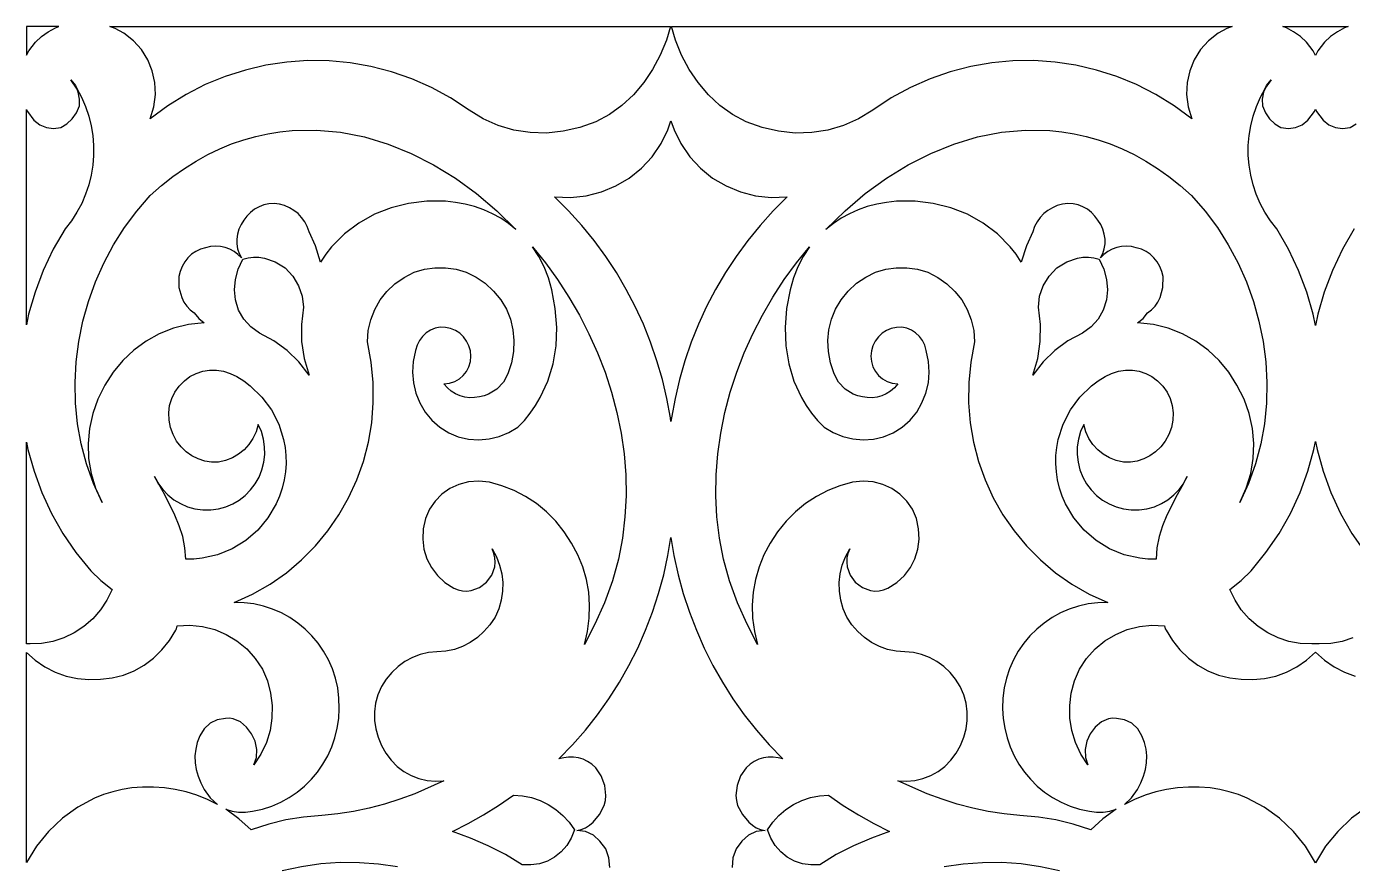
# Model space of a CAD drawing. Extents: x -1830 to 1830, y -1025 to 1025.
# Drawn here: x -1130 to -549, y -44 to 325 of the extents above; entities that cross this region are included whole.
import ezdxf

# ---------------------------------------------------------------- set-up
doc = ezdxf.new("R2010")
doc.units = 0
doc.layers.add('LAYER_1', color=18, linetype='CONTINUOUS')

msp = doc.modelspace()

# ---------------------------------------------------------------- linework, layer by layer
at = {"layer": 'LAYER_1'}
for points in [[(-1115.86, 324.67), (-1130, 324.67), (-1130, 312.05), (-1128.99, 314.06), (-1126.11, 317.88), (-1123.42, 320.31), (-1120.49, 322.37), (-1117.36, 324.04)], [(-849.56, 318.62), (-852.23, 312.1), (-855.56, 305.88), (-859.5, 300.06), (-864, 294.75), (-869.03, 290.06), (-874.54, 286.09), (-880.48, 282.96), (-887.55, 280.38), (-894.76, 278.73), (-902.02, 277.99), (-909.24, 278.17), (-916.34, 279.27), (-923.23, 281.28), (-929.82, 284.21), (-936.03, 288.04), (-944.1, 293.37), (-952.49, 297.95), (-961.14, 301.78), (-970, 304.85), (-979.03, 307.18), (-988.19, 308.76), (-997.41, 309.6), (-1006.66, 309.7), (-1015.89, 309.07), (-1025.05, 307.7), (-1034.09, 305.6), (-1042.97, 302.77), (-1051.63, 299.21), (-1060.03, 294.94), (-1068.12, 289.94), (-1075.86, 284.23), (-1074.21, 289.53), (-1073.53, 294.89), (-1073.79, 300.19), (-1074.92, 305.31), (-1076.89, 310.13), (-1079.65, 314.55), (-1083.16, 318.44), (-1087.35, 321.69), (-1091.19, 323.79), (-1093.46, 324.67), (-847.75, 324.67)], [(-603.91, 323.79), (-607.74, 321.69), (-611.94, 318.44), (-615.44, 314.55), (-618.2, 310.13), (-620.17, 305.31), (-621.31, 300.19), (-621.56, 294.89), (-620.89, 289.53), (-619.23, 284.23), (-626.97, 289.94), (-635.06, 294.94), (-643.47, 299.21), (-652.13, 302.77), (-661, 305.6), (-670.04, 307.7), (-679.2, 309.07), (-688.43, 309.7), (-697.68, 309.6), (-706.91, 308.76), (-716.06, 307.18), (-725.09, 304.85), (-733.96, 301.78), (-742.61, 297.95), (-750.99, 293.37), (-759.06, 288.04), (-765.27, 284.21), (-771.86, 281.28), (-778.75, 279.27), (-785.86, 278.17), (-793.08, 277.99), (-800.34, 278.73), (-807.55, 280.38), (-814.61, 282.96), (-820.56, 286.09), (-826.07, 290.06), (-831.1, 294.75), (-835.6, 300.06), (-839.54, 305.88), (-842.86, 312.1), (-845.54, 318.62), (-847.35, 324.67), (-601.63, 324.67)], [(-552.33, 324.04), (-555.46, 322.37), (-558.39, 320.31), (-561.08, 317.88), (-563.96, 314.06), (-565.03, 311.93), (-566.1, 314.06), (-568.98, 317.88), (-571.68, 320.31), (-574.61, 322.37), (-577.74, 324.04), (-579.34, 324.67), (-550.73, 324.67)], [(-1105.93, 293.66), (-1104.15, 289.6), (-1102.73, 285.44), (-1101.67, 281.19), (-1100.97, 276.88), (-1100.62, 272.55), (-1100.62, 268.2), (-1100.97, 263.86), (-1101.66, 259.57), (-1102.71, 255.34), (-1104.09, 251.19), (-1105.82, 247.16), (-1107.9, 243.26), (-1110.31, 239.53), (-1113.05, 235.97), (-1118.25, 227), (-1122.65, 217.74), (-1126.25, 208.24), (-1129.06, 198.55), (-1130, 193.94), (-1130, 288.35), (-1129.56, 287.41), (-1126.73, 283.59), (-1124.19, 281.58), (-1121.29, 280.34), (-1118.16, 279.93), (-1114.92, 280.42), (-1112.26, 282.08), (-1109.94, 284.23), (-1108.1, 286.85), (-1106.83, 289.94), (-1106.72, 292.89), (-1107.3, 295.89), (-1108.02, 297.5)], [(-1108.58, 298.78), (-1108.02, 297.5), (-1108.07, 297.59), (-1110.57, 301.37)], [(-587.03, 297.59), (-587.08, 297.5), (-586.51, 298.78), (-584.53, 301.37)], [(-992.38, 278.32), (-981.89, 276.26), (-971.56, 273.16), (-961.43, 269.07), (-951.55, 264.04), (-941.96, 258.15), (-932.73, 251.43), (-923.89, 243.94), (-915.49, 235.75), (-918.72, 238.32), (-922.17, 240.62), (-925.81, 242.63), (-929.63, 244.34), (-933.61, 245.74), (-937.75, 246.83), (-942.02, 247.6), (-946.4, 248.04), (-954.54, 248.05), (-962.51, 247.11), (-970.21, 245.21), (-977.53, 242.35), (-984.38, 238.53), (-990.66, 233.76), (-996.28, 228.04), (-998.8, 224.82), (-1001.12, 221.37), (-1003.38, 228.51), (-1006.1, 234.71), (-1006.94, 236.99), (-1008.05, 239.09), (-1009.41, 240.98), (-1010.99, 242.64), (-1012.78, 244.07), (-1014.75, 245.24), (-1016.89, 246.15), (-1019.16, 246.77), (-1021.48, 247.04), (-1023.77, 246.93), (-1025.99, 246.46), (-1028.09, 245.66), (-1030.06, 244.56), (-1031.84, 243.2), (-1033.4, 241.6), (-1034.7, 239.78), (-1035.95, 237.82), (-1036.88, 235.77), (-1037.51, 233.66), (-1037.82, 231.51), (-1037.8, 229.37), (-1037.46, 227.25), (-1036.8, 225.2), (-1035.8, 223.24), (-1037.31, 224.78), (-1039.04, 226.08), (-1040.93, 227.11), (-1042.95, 227.86), (-1045.05, 228.31), (-1047.2, 228.45), (-1049.36, 228.26), (-1051.49, 227.72), (-1053.73, 227.07), (-1055.79, 226.09), (-1057.63, 224.82), (-1059.26, 223.28), (-1060.66, 221.5), (-1061.81, 219.51), (-1062.7, 217.34), (-1063.31, 215.02), (-1063.2, 210.31), (-1061.99, 205.9), (-1060.98, 203.89), (-1059.72, 202.08), (-1058.21, 200.48), (-1056.47, 199.15), (-1054.52, 196.69), (-1052.11, 194.71), (-1058.98, 194), (-1065.56, 192.41), (-1071.79, 189.97), (-1077.61, 186.77), (-1082.96, 182.85), (-1087.79, 178.28), (-1092.04, 173.11), (-1095.64, 167.41), (-1098.73, 161.32), (-1100.99, 155), (-1102.43, 148.51), (-1103.03, 141.93), (-1102.78, 135.32), (-1101.67, 128.75), (-1099.71, 122.28), (-1096.88, 115.98), (-1100.7, 124.33), (-1103.76, 132.91), (-1106.07, 141.68), (-1107.66, 150.58), (-1108.54, 159.58), (-1108.72, 168.61), (-1108.23, 177.64), (-1107.07, 186.61), (-1105.26, 195.48), (-1102.82, 204.2), (-1099.76, 212.71), (-1096.1, 220.98), (-1091.85, 228.94), (-1087.03, 236.57), (-1081.66, 243.79), (-1075.74, 250.58), (-1070.82, 254.91), (-1065.83, 258.86), (-1060.78, 262.44), (-1055.67, 265.66), (-1050.52, 268.52), (-1045.32, 271.02), (-1040.09, 273.19), (-1034.82, 275.01), (-1029.54, 276.51), (-1024.23, 277.68), (-1018.92, 278.54), (-1013.59, 279.08), (-1002.96, 279.28)], [(-846.19, 279.32), (-843.21, 273.43), (-839.29, 267.61), (-834.61, 262.53), (-829.27, 258.25), (-823.39, 254.78), (-817.07, 252.19), (-810.42, 250.49), (-803.55, 249.73), (-796.57, 249.94), (-802.7, 243.84), (-808.47, 237.46), (-813.9, 230.82), (-818.96, 223.92), (-823.65, 216.79), (-827.97, 209.44), (-831.92, 201.89), (-835.48, 194.15), (-838.65, 186.24), (-841.42, 178.17), (-843.8, 169.97), (-845.76, 161.64), (-847.31, 153.2), (-847.55, 151.46), (-847.78, 153.2), (-849.33, 161.64), (-851.3, 169.97), (-853.67, 178.17), (-856.45, 186.24), (-859.62, 194.15), (-863.18, 201.89), (-867.12, 209.44), (-871.45, 216.79), (-876.14, 223.92), (-881.2, 230.82), (-886.62, 237.46), (-892.4, 243.84), (-898.52, 249.94), (-891.54, 249.73), (-884.68, 250.49), (-878.03, 252.19), (-871.71, 254.78), (-865.82, 258.25), (-860.48, 262.53), (-855.8, 267.61), (-851.88, 273.43), (-848.91, 279.32), (-847.55, 283.29)], [(-681.5, 279.08), (-676.18, 278.54), (-670.86, 277.68), (-665.56, 276.51), (-660.27, 275.01), (-655.01, 273.19), (-649.77, 271.02), (-644.58, 268.52), (-639.42, 265.66), (-634.32, 262.44), (-629.27, 258.86), (-624.28, 254.91), (-619.35, 250.58), (-613.44, 243.79), (-608.06, 236.57), (-603.24, 228.94), (-599, 220.98), (-595.34, 212.71), (-592.28, 204.2), (-589.84, 195.48), (-588.03, 186.61), (-586.87, 177.64), (-586.37, 168.61), (-586.56, 159.58), (-587.44, 150.58), (-589.03, 141.68), (-591.34, 132.91), (-594.4, 124.33), (-598.21, 115.98), (-595.38, 122.28), (-593.42, 128.75), (-592.32, 135.32), (-592.07, 141.93), (-592.67, 148.51), (-594.1, 155), (-596.37, 161.32), (-599.45, 167.41), (-603.06, 173.11), (-607.3, 178.28), (-612.13, 182.85), (-617.49, 186.77), (-623.31, 189.97), (-629.54, 192.41), (-636.11, 194), (-642.98, 194.71), (-640.57, 196.69), (-638.63, 199.15), (-636.88, 200.48), (-635.37, 202.08), (-634.11, 203.89), (-633.11, 205.9), (-631.9, 210.31), (-631.79, 215.02), (-632.4, 217.34), (-633.29, 219.51), (-634.43, 221.5), (-635.83, 223.28), (-637.46, 224.82), (-639.31, 226.09), (-641.36, 227.07), (-643.6, 227.72), (-645.73, 228.26), (-647.89, 228.45), (-650.04, 228.31), (-652.15, 227.86), (-654.17, 227.11), (-656.06, 226.08), (-657.78, 224.78), (-659.3, 223.24), (-658.3, 225.2), (-657.63, 227.25), (-657.29, 229.37), (-657.28, 231.51), (-657.59, 233.66), (-658.21, 235.77), (-659.15, 237.82), (-660.39, 239.78), (-661.7, 241.6), (-663.26, 243.2), (-665.04, 244.56), (-667, 245.66), (-669.11, 246.46), (-671.32, 246.93), (-673.61, 247.04), (-675.94, 246.77), (-678.21, 246.15), (-680.34, 245.24), (-682.31, 244.07), (-684.1, 242.64), (-685.69, 240.98), (-687.04, 239.09), (-688.16, 236.99), (-689, 234.71), (-691.72, 228.51), (-693.97, 221.37), (-696.29, 224.82), (-698.82, 228.04), (-704.43, 233.76), (-710.72, 238.53), (-717.57, 242.35), (-724.89, 245.21), (-732.58, 247.11), (-740.55, 248.05), (-748.69, 248.04), (-753.08, 247.6), (-757.35, 246.83), (-761.48, 245.74), (-765.47, 244.34), (-769.29, 242.63), (-772.93, 240.62), (-776.37, 238.32), (-779.6, 235.75), (-771.21, 243.94), (-762.37, 251.43), (-753.13, 258.15), (-743.55, 264.04), (-733.66, 269.07), (-723.53, 273.16), (-713.2, 276.26), (-702.72, 278.32), (-692.14, 279.28)], [(-902.6, 221.07), (-897.25, 213.73), (-892.27, 206.09), (-887.67, 198.18), (-883.47, 190.03), (-879.71, 181.66), (-876.4, 173.09), (-873.56, 164.35), (-871.21, 155.46), (-869.38, 146.45), (-868.1, 137.35), (-867.37, 128.17), (-867.23, 118.94), (-867.7, 109.69), (-868.79, 100.44), (-870.54, 91.22), (-873.2, 81.65), (-876.74, 72.04), (-880.91, 62.66), (-885.46, 53.76), (-884.12, 59.5), (-883.36, 65.26), (-883.19, 71), (-883.6, 76.69), (-884.59, 82.3), (-886.16, 87.77), (-888.32, 93.09), (-891.06, 98.2), (-894.32, 103.23), (-898.01, 107.81), (-902.09, 111.94), (-906.53, 115.58), (-911.29, 118.72), (-916.33, 121.33), (-921.62, 123.38), (-927.13, 124.87), (-931.75, 125.38), (-936.23, 125.07), (-940.48, 123.98), (-944.42, 122.18), (-947.93, 119.72), (-950.95, 116.67), (-953.37, 113.07), (-955.11, 108.99), (-956.13, 104.46), (-956.35, 99.96), (-955.8, 95.57), (-954.52, 91.39), (-952.53, 87.5), (-949.87, 84), (-946.58, 80.98), (-942.67, 78.52), (-940.78, 77.74), (-938.86, 77.31), (-936.94, 77.2), (-935.05, 77.41), (-931.48, 78.7), (-928.37, 81.06), (-926.06, 84.23), (-924.79, 87.88), (-924.59, 89.81), (-924.7, 91.77), (-925.12, 93.73), (-925.88, 95.66), (-924.02, 92.22), (-922.63, 88.59), (-921.72, 84.82), (-921.3, 80.98), (-921.37, 77.1), (-921.95, 73.25), (-923.03, 69.47), (-924.64, 65.82), (-926.91, 62.43), (-929.5, 59.42), (-932.38, 56.81), (-935.52, 54.63), (-938.9, 52.89), (-942.48, 51.63), (-946.23, 50.85), (-950.13, 50.58), (-953.83, 50.29), (-957.42, 49.45), (-960.87, 48.11), (-964.12, 46.3), (-967.15, 44.07), (-969.9, 41.48), (-972.32, 38.55), (-974.38, 35.35), (-975.96, 31.72), (-976.98, 28.01), (-977.46, 24.26), (-977.42, 20.51), (-976.88, 16.78), (-975.87, 13.11), (-974.41, 9.56), (-972.52, 6.14), (-970.22, 3.02), (-967.57, 0.33), (-964.62, -1.92), (-961.4, -3.7), (-957.99, -5.01), (-954.42, -5.82), (-950.75, -6.13), (-947.02, -5.92), (-959.84, -11.61), (-966.4, -14.04), (-973.06, -16.16), (-979.81, -17.96), (-986.64, -19.4), (-993.54, -20.48), (-1000.5, -21.16), (-1008.59, -21.88), (-1016.28, -23.14), (-1023.85, -25), (-1031.59, -27.51), (-1036.87, -22.59), (-1042.7, -18.37), (-1039.92, -19.29), (-1037.02, -19.76), (-1034.02, -19.75), (-1030.97, -19.26), (-1026.63, -18.34), (-1022.48, -17.02), (-1018.54, -15.34), (-1014.81, -13.3), (-1011.33, -10.94), (-1008.09, -8.27), (-1005.13, -5.32), (-1002.44, -2.11), (-1000.06, 1.34), (-997.99, 5), (-996.25, 8.86), (-994.86, 12.89), (-993.82, 17.06), (-993.17, 21.37), (-992.9, 25.78), (-993.04, 30.27), (-993.6, 34.72), (-994.58, 39.02), (-995.95, 43.15), (-997.69, 47.08), (-999.78, 50.8), (-1002.19, 54.3), (-1004.9, 57.54), (-1007.89, 60.5), (-1011.13, 63.18), (-1014.6, 65.55), (-1018.29, 67.59), (-1022.16, 69.28), (-1026.19, 70.61), (-1030.37, 71.54), (-1034.66, 72.07), (-1039.06, 72.17), (-1030.9, 75.86), (-1023.23, 80.23), (-1016.08, 85.24), (-1009.46, 90.83), (-1003.4, 96.96), (-997.93, 103.59), (-993.07, 110.66), (-988.84, 118.12), (-985.27, 125.94), (-982.37, 134.05), (-980.18, 142.43), (-978.72, 151.01), (-978, 159.75), (-978.06, 168.6), (-978.92, 177.52), (-980.6, 186.45), (-980.23, 191.38), (-979.15, 196.13), (-977.39, 200.62), (-975.01, 204.79), (-972.04, 208.57), (-968.54, 211.9), (-964.53, 214.71), (-960.08, 216.93), (-955.58, 218.27), (-950.97, 218.94), (-946.33, 218.95), (-941.74, 218.28), (-937.26, 216.92), (-932.97, 214.87), (-928.95, 212.13), (-925.26, 208.67), (-922.11, 204.91), (-919.65, 200.79), (-917.88, 196.39), (-916.79, 191.77), (-916.36, 187), (-916.6, 182.16), (-917.5, 177.29), (-919.04, 172.48), (-920.99, 168.84), (-923.86, 165.74), (-927.44, 163.47), (-929.41, 162.74), (-931.48, 162.33), (-933.6, 162), (-935.74, 161.97), (-937.87, 162.24), (-939.95, 162.8), (-941.94, 163.67), (-943.81, 164.83), (-945.51, 166.28), (-947.02, 168.04), (-944.55, 168.3), (-942.29, 169.03), (-940.28, 170.18), (-938.55, 171.69), (-937.14, 173.5), (-936.09, 175.54), (-935.44, 177.76), (-935.21, 180.1), (-935.43, 182.45), (-936.08, 184.68), (-937.11, 186.74), (-938.47, 188.6), (-940.13, 190.18), (-942.03, 191.44), (-944.14, 192.33), (-946.4, 192.8), (-948.7, 192.81), (-950.89, 192.38), (-952.94, 191.54), (-954.8, 190.34), (-956.42, 188.82), (-957.77, 187), (-958.8, 184.93), (-959.46, 182.64), (-960.49, 177.86), (-960.78, 173.1), (-960.38, 168.43), (-959.31, 163.91), (-957.59, 159.64), (-955.26, 155.68), (-952.35, 152.11), (-948.89, 148.99), (-944.97, 146.52), (-940.75, 144.8), (-936.32, 143.8), (-931.79, 143.52), (-927.26, 143.92), (-922.83, 144.98), (-918.61, 146.68), (-914.69, 148.99), (-911.8, 152.04), (-909.19, 155.24), (-906.86, 158.56), (-904.8, 162.01), (-901.48, 169.22), (-899.19, 176.81), (-897.92, 184.7), (-897.61, 192.79), (-898.23, 201.02), (-899.76, 209.31), (-901.25, 214.53), (-903.14, 219.38), (-905.47, 223.89), (-908.28, 228.09)], [(-789.63, 223.89), (-791.96, 219.38), (-793.85, 214.53), (-795.33, 209.31), (-796.86, 201.02), (-797.49, 192.79), (-797.18, 184.7), (-795.9, 176.81), (-793.62, 169.22), (-790.3, 162.01), (-788.24, 158.56), (-785.91, 155.24), (-783.3, 152.04), (-780.41, 148.99), (-776.49, 146.68), (-772.26, 144.98), (-767.84, 143.92), (-763.31, 143.52), (-758.78, 143.8), (-754.35, 144.8), (-750.12, 146.52), (-746.21, 148.99), (-742.74, 152.11), (-739.83, 155.68), (-737.51, 159.64), (-735.79, 163.91), (-734.72, 168.43), (-734.31, 173.1), (-734.61, 177.86), (-735.63, 182.64), (-736.3, 184.93), (-737.33, 187), (-738.67, 188.82), (-740.3, 190.34), (-742.16, 191.54), (-744.21, 192.38), (-746.4, 192.81), (-748.69, 192.8), (-750.96, 192.33), (-753.07, 191.44), (-754.97, 190.18), (-756.62, 188.6), (-757.99, 186.74), (-759.01, 184.68), (-759.66, 182.45), (-759.89, 180.1), (-759.66, 177.76), (-759, 175.54), (-757.95, 173.5), (-756.54, 171.69), (-754.82, 170.18), (-752.8, 169.03), (-750.54, 168.3), (-748.07, 168.04), (-749.58, 166.28), (-751.29, 164.83), (-753.15, 163.67), (-755.14, 162.8), (-757.22, 162.24), (-759.35, 161.97), (-761.5, 162), (-763.62, 162.33), (-765.68, 162.74), (-767.66, 163.47), (-771.23, 165.74), (-774.11, 168.84), (-776.05, 172.48), (-777.6, 177.29), (-778.49, 182.16), (-778.73, 187), (-778.31, 191.77), (-777.21, 196.39), (-775.44, 200.79), (-772.98, 204.91), (-769.84, 208.67), (-766.15, 212.13), (-762.12, 214.87), (-757.83, 216.92), (-753.36, 218.28), (-748.76, 218.95), (-744.13, 218.94), (-739.52, 218.27), (-735.01, 216.93), (-730.56, 214.71), (-726.56, 211.9), (-723.06, 208.57), (-720.09, 204.79), (-717.71, 200.62), (-715.95, 196.13), (-714.86, 191.38), (-714.49, 186.45), (-716.17, 177.52), (-717.03, 168.6), (-717.09, 159.75), (-716.38, 151.01), (-714.91, 142.43), (-712.72, 134.05), (-709.83, 125.94), (-706.25, 118.12), (-702.02, 110.66), (-697.16, 103.59), (-691.69, 96.96), (-685.64, 90.83), (-679.02, 85.24), (-671.87, 80.23), (-664.2, 75.86), (-656.04, 72.17), (-660.43, 72.07), (-664.73, 71.54), (-668.9, 70.61), (-672.94, 69.28), (-676.81, 67.59), (-680.49, 65.55), (-683.97, 63.18), (-687.21, 60.5), (-690.2, 57.54), (-692.91, 54.3), (-695.32, 50.8), (-697.4, 47.08), (-699.14, 43.15), (-700.51, 39.02), (-701.49, 34.72), (-702.06, 30.27), (-702.2, 25.78), (-701.93, 21.37), (-701.27, 17.06), (-700.24, 12.89), (-698.84, 8.86), (-697.1, 5), (-695.03, 1.34), (-692.65, -2.11), (-689.97, -5.32), (-687, -8.27), (-683.77, -10.94), (-680.28, -13.3), (-676.56, -15.34), (-672.62, -17.02), (-668.47, -18.34), (-664.13, -19.26), (-661.08, -19.75), (-658.08, -19.76), (-655.17, -19.29), (-652.4, -18.37), (-658.22, -22.59), (-663.5, -27.51), (-671.25, -25), (-678.82, -23.14), (-686.5, -21.88), (-694.59, -21.16), (-701.56, -20.48), (-708.46, -19.4), (-715.29, -17.96), (-722.03, -16.16), (-728.69, -14.04), (-735.26, -11.61), (-748.07, -5.92), (-744.35, -6.13), (-740.68, -5.82), (-737.11, -5.01), (-733.69, -3.7), (-730.48, -1.92), (-727.52, 0.33), (-724.87, 3.02), (-722.58, 6.14), (-720.69, 9.56), (-719.22, 13.11), (-718.22, 16.78), (-717.68, 20.51), (-717.64, 24.26), (-718.12, 28.01), (-719.13, 31.72), (-720.71, 35.35), (-722.77, 38.55), (-725.2, 41.48), (-727.95, 44.07), (-730.97, 46.3), (-734.23, 48.11), (-737.68, 49.45), (-741.27, 50.29), (-744.96, 50.58), (-748.86, 50.85), (-752.62, 51.63), (-756.2, 52.89), (-759.58, 54.63), (-762.72, 56.81), (-765.6, 59.42), (-768.19, 62.43), (-770.46, 65.82), (-772.06, 69.47), (-773.15, 73.25), (-773.73, 77.1), (-773.8, 80.98), (-773.38, 84.82), (-772.47, 88.59), (-771.08, 92.22), (-769.21, 95.66), (-769.97, 93.73), (-770.4, 91.77), (-770.5, 89.81), (-770.3, 87.88), (-769.04, 84.23), (-766.73, 81.06), (-763.62, 78.7), (-760.04, 77.41), (-758.15, 77.2), (-756.23, 77.31), (-754.31, 77.74), (-752.42, 78.52), (-748.52, 80.98), (-745.22, 84), (-742.56, 87.5), (-740.58, 91.39), (-739.29, 95.57), (-738.74, 99.96), (-738.97, 104.46), (-739.99, 108.99), (-741.73, 113.07), (-744.15, 116.67), (-747.16, 119.72), (-750.68, 122.18), (-754.61, 123.98), (-758.86, 125.07), (-763.35, 125.38), (-767.97, 124.87), (-773.47, 123.38), (-778.76, 121.33), (-783.81, 118.72), (-788.57, 115.58), (-793.01, 111.94), (-797.09, 107.81), (-800.78, 103.23), (-804.04, 98.2), (-806.78, 93.09), (-808.93, 87.77), (-810.51, 82.3), (-811.5, 76.69), (-811.91, 71), (-811.73, 65.26), (-810.97, 59.5), (-809.63, 53.76), (-814.19, 62.66), (-818.36, 72.04), (-821.9, 81.65), (-824.56, 91.22), (-826.3, 100.44), (-827.4, 109.69), (-827.87, 118.94), (-827.72, 128.17), (-827, 137.35), (-825.71, 146.45), (-823.89, 155.46), (-821.54, 164.35), (-818.7, 173.09), (-815.39, 181.66), (-811.62, 190.03), (-807.43, 198.18), (-802.83, 206.09), (-797.85, 213.73), (-792.5, 221.07), (-786.82, 228.09)], [(-1028.11, 223.5), (-1025.73, 223.16), (-1021.06, 221.58), (-1016.67, 218.83), (-1013.31, 215.17), (-1010.76, 210.98), (-1009.15, 206.42), (-1008.59, 201.69), (-1009.51, 194.08), (-1009.44, 186.53), (-1008.32, 179.1), (-1006.1, 171.85), (-1010.64, 177.67), (-1015.81, 182.72), (-1021.58, 186.94), (-1027.86, 190.26), (-1031.7, 192.99), (-1034.78, 196.37), (-1037.04, 200.35), (-1038.43, 204.87), (-1038.9, 209.26), (-1038.47, 213.79), (-1037.23, 218.32), (-1035.25, 222.72), (-1032.89, 223.28), (-1030.51, 223.54)], [(-662.2, 223.28), (-659.85, 222.72), (-657.86, 218.32), (-656.62, 213.79), (-656.2, 209.26), (-656.66, 204.87), (-658.05, 200.35), (-660.32, 196.37), (-663.4, 192.99), (-667.23, 190.26), (-673.52, 186.94), (-679.28, 182.72), (-684.46, 177.67), (-689, 171.85), (-686.77, 179.1), (-685.66, 186.53), (-685.59, 194.08), (-686.51, 201.69), (-685.95, 206.42), (-684.33, 210.98), (-681.79, 215.17), (-678.43, 218.83), (-674.04, 221.58), (-669.37, 223.16), (-666.98, 223.5), (-664.59, 223.54)], [(-1043.68, 173.6), (-1040.69, 172.64), (-1037.81, 171.22), (-1034.76, 169.31), (-1031.91, 167.16), (-1026.83, 162.24), (-1022.66, 156.58), (-1019.47, 150.34), (-1017.32, 143.65), (-1016.67, 140.19), (-1016.3, 136.66), (-1016.23, 133.1), (-1016.47, 129.51), (-1017.03, 125.91), (-1017.91, 122.33), (-1019.1, 118.83), (-1020.55, 115.5), (-1024.17, 109.34), (-1028.67, 103.95), (-1033.92, 99.39), (-1039.82, 95.76), (-1046.24, 93.13), (-1053.08, 91.59), (-1056.61, 91.25), (-1060.2, 91.22), (-1060.56, 96.18), (-1061.55, 101.07), (-1063.05, 105.85), (-1064.94, 110.5), (-1069.38, 119.34), (-1072.02, 124.08), (-1070.31, 121.73), (-1068.01, 119.33), (-1065.41, 117.25), (-1062.54, 115.53), (-1059.45, 114.19), (-1056.17, 113.28), (-1052.74, 112.8), (-1049.27, 112.8), (-1045.9, 113.25), (-1042.67, 114.13), (-1039.6, 115.42), (-1036.73, 117.1), (-1034.11, 119.14), (-1031.76, 121.53), (-1029.73, 124.23), (-1028.07, 127.2), (-1026.82, 130.35), (-1026, 133.64), (-1025.61, 137.01), (-1025.65, 140.41), (-1026.14, 143.79), (-1027.08, 147.09), (-1028.48, 150.26), (-1029.41, 147.05), (-1030.77, 144.11), (-1032.52, 141.47), (-1034.62, 139.15), (-1037.05, 137.19), (-1039.76, 135.62), (-1042.72, 134.46), (-1045.9, 133.76), (-1048.92, 133.75), (-1051.89, 134.21), (-1054.76, 135.12), (-1057.48, 136.45), (-1059.99, 138.21), (-1062.25, 140.36), (-1064.2, 142.9), (-1065.79, 145.82), (-1066.93, 148.96), (-1067.55, 152.17), (-1067.66, 155.37), (-1067.27, 158.52), (-1066.38, 161.54), (-1065.01, 164.39), (-1063.15, 167), (-1060.82, 169.31), (-1058.35, 171.21), (-1055.65, 172.64), (-1052.77, 173.6), (-1049.78, 174.07), (-1046.73, 174.07)], [(-645.31, 174.07), (-642.32, 173.6), (-639.45, 172.64), (-636.74, 171.21), (-634.28, 169.31), (-631.95, 167), (-630.09, 164.39), (-628.71, 161.54), (-627.83, 158.52), (-627.43, 155.37), (-627.54, 152.17), (-628.16, 148.96), (-629.3, 145.82), (-630.9, 142.9), (-632.85, 140.36), (-635.11, 138.21), (-637.62, 136.45), (-640.34, 135.12), (-643.21, 134.21), (-646.18, 133.75), (-649.2, 133.76), (-652.37, 134.46), (-655.33, 135.62), (-658.04, 137.19), (-660.47, 139.15), (-662.58, 141.47), (-664.33, 144.11), (-665.69, 147.05), (-666.61, 150.26), (-668.01, 147.09), (-668.95, 143.79), (-669.44, 140.41), (-669.49, 137.01), (-669.1, 133.64), (-668.27, 130.35), (-667.03, 127.2), (-665.37, 124.23), (-663.33, 121.53), (-660.99, 119.14), (-658.36, 117.1), (-655.5, 115.42), (-652.43, 114.13), (-649.19, 113.25), (-645.82, 112.8), (-642.36, 112.8), (-638.93, 113.28), (-635.65, 114.19), (-632.56, 115.53), (-629.69, 117.25), (-627.09, 119.33), (-624.78, 121.73), (-623.07, 124.08), (-625.72, 119.34), (-630.16, 110.5), (-632.05, 105.85), (-633.55, 101.07), (-634.54, 96.18), (-634.9, 91.22), (-638.49, 91.25), (-642.02, 91.59), (-648.85, 93.13), (-655.27, 95.76), (-661.17, 99.39), (-666.43, 103.95), (-670.93, 109.34), (-674.55, 115.5), (-676, 118.83), (-677.18, 122.33), (-678.07, 125.91), (-678.62, 129.51), (-678.86, 133.1), (-678.8, 136.66), (-678.43, 140.19), (-677.77, 143.65), (-675.63, 150.34), (-672.43, 156.58), (-668.26, 162.24), (-663.19, 167.16), (-660.34, 169.31), (-657.29, 171.22), (-654.41, 172.64), (-651.42, 173.6), (-648.37, 174.07)], [(-1129.39, 139.3), (-1126.72, 129.71), (-1123.28, 120.35), (-1119.07, 111.26), (-1114.1, 102.5), (-1108.36, 94.11), (-1101.86, 86.14), (-1097.43, 81.77), (-1092.53, 77.88), (-1094.79, 73.2), (-1097.51, 69), (-1100.99, 65.01), (-1104.89, 61.63), (-1109.14, 58.85), (-1113.67, 56.69), (-1118.44, 55.16), (-1123.39, 54.26), (-1128.45, 54.01), (-1130, 54.12), (-1130, 142.41)], [(-1072.02, 124.08), (-1072.28, 124.44), (-1073.88, 127.41)], [(-622.82, 124.44), (-623.07, 124.08), (-621.22, 127.41)], [(-1052.85, 61.71), (-1047.53, 60.34), (-1042.47, 58.2), (-1037.77, 55.35), (-1033.5, 51.83), (-1029.75, 47.69), (-1026.62, 42.97), (-1024.43, 37.83), (-1023, 32.49), (-1022.33, 27.03), (-1022.42, 21.54), (-1023.27, 16.11), (-1024.87, 10.82), (-1027.23, 5.78), (-1030.35, 1.06), (-1029.21, 4.29), (-1029.07, 7.79), (-1029.83, 11.34), (-1031.35, 14.68), (-1033.53, 17.6), (-1036.24, 19.84), (-1039.37, 21.18), (-1041.05, 21.44), (-1042.79, 21.38), (-1046.37, 20.81), (-1049.55, 19.24), (-1052.14, 16.83), (-1053.98, 13.76), (-1055.15, 10.87), (-1055.86, 7.93), (-1056.16, 4.96), (-1056.05, 1.97), (-1055.57, -1.01), (-1054.74, -3.97), (-1053.58, -6.88), (-1052.11, -9.73), (-1049.46, -13.45), (-1046.27, -16.34), (-1050.74, -14.12), (-1055.34, -12.28), (-1060.03, -10.82), (-1064.78, -9.74), (-1069.57, -9.03), (-1074.36, -8.69), (-1079.12, -8.71), (-1083.83, -9.1), (-1088.08, -9.77), (-1092.23, -10.76), (-1096.26, -12.03), (-1100.16, -13.59), (-1107.54, -17.49), (-1114.29, -22.36), (-1120.34, -28.12), (-1125.62, -34.67), (-1130, -41.81), (-1130, 50.3), (-1126.19, 46.91), (-1121.94, 44.01), (-1117.4, 41.7), (-1112.63, 39.97), (-1107.69, 38.86), (-1102.63, 38.37), (-1097.51, 38.52), (-1092.44, 39.11), (-1087.55, 40.38), (-1082.87, 42.28), (-1078.46, 44.79), (-1074.38, 47.86), (-1070.66, 51.47), (-1067.37, 55.56), (-1064.55, 60.11), (-1064.24, 60.58), (-1063.93, 62.01), (-1058.35, 62.29)], [(-912.6, -12.54), (-908.7, -13.31), (-904.92, -14.58), (-901.32, -16.32), (-897.95, -18.5), (-894.87, -21.11), (-892.14, -24.12), (-889.82, -27.51), (-891.26, -31.13), (-893.24, -34.35), (-895.67, -37.13), (-898.52, -39.41), (-901.72, -41.16), (-905.21, -42.33), (-908.93, -42.87), (-912.82, -42.75), (-920.03, -38.32), (-927.59, -34.49), (-935.38, -31.14), (-943.29, -28.14), (-936.4, -24.68), (-929.69, -20.92), (-923.09, -16.81), (-916.55, -12.27)], [(-772, -16.81), (-765.4, -20.92), (-758.69, -24.68), (-751.8, -28.14), (-759.71, -31.14), (-767.5, -34.49), (-775.06, -38.32), (-782.27, -42.75), (-786.17, -42.87), (-789.89, -42.33), (-793.38, -41.16), (-796.57, -39.41), (-799.42, -37.13), (-801.86, -34.35), (-803.83, -31.13), (-805.28, -27.51), (-802.96, -24.12), (-800.23, -21.11), (-797.15, -18.5), (-793.78, -16.32), (-790.17, -14.58), (-786.39, -13.31), (-782.5, -12.54), (-778.54, -12.27)]]:
    msp.add_lwpolyline(points, close=True, dxfattribs=at)
for points in [[(-548.02, 235.97), (-553.22, 227), (-557.61, 217.74), (-561.22, 208.24), (-564.02, 198.55), (-565.03, 193.64), (-566.04, 198.55), (-568.85, 208.24), (-572.45, 217.74), (-576.85, 227), (-582.04, 235.97), (-584.79, 239.53), (-587.2, 243.26), (-589.27, 247.16), (-591, 251.19), (-592.39, 255.34), (-593.43, 259.57), (-594.13, 263.86), (-594.48, 268.2), (-594.48, 272.55), (-594.13, 276.88), (-593.42, 281.19), (-592.36, 285.44), (-590.94, 289.6), (-589.17, 293.66), (-587.08, 297.5), (-587.79, 295.89), (-588.38, 292.89), (-588.26, 289.94), (-587, 286.85), (-585.15, 284.23), (-582.84, 282.08), (-580.18, 280.42), (-576.93, 279.93), (-573.8, 280.34), (-570.91, 281.58), (-568.36, 283.59), (-565.53, 287.41), (-565.03, 288.48), (-564.53, 287.41), (-561.7, 283.59), (-559.16, 281.58), (-556.26, 280.34), (-553.13, 279.93), (-549.89, 280.42), (-547.22, 282.08)], [(-548.64, 56.69), (-553.41, 55.16), (-558.36, 54.26), (-563.42, 54.01), (-565.03, 54.13), (-566.64, 54.01), (-571.71, 54.26), (-576.65, 55.16), (-581.42, 56.69), (-585.96, 58.85), (-590.2, 61.63), (-594.1, 65.01), (-597.59, 69), (-600.31, 73.2), (-602.56, 77.88), (-597.67, 81.77), (-593.24, 86.14), (-586.74, 94.11), (-581, 102.5), (-576.02, 111.26), (-571.81, 120.35), (-568.37, 129.71), (-565.7, 139.3), (-565.03, 142.74), (-564.36, 139.3), (-561.69, 129.71), (-558.25, 120.35), (-554.04, 111.26), (-549.07, 102.5), (-543.33, 94.11)], [(-874.35, -44.02), (-874.75, -39.77), (-876.13, -35.76), (-878.65, -32.36), (-881.56, -29.84), (-884.94, -28.26), (-888.86, -27.72), (-886.83, -27.3), (-884.95, -26.53), (-883.22, -25.46), (-881.64, -24.12), (-878.91, -20.76), (-876.76, -16.72), (-876.23, -14.55), (-876.03, -12.35), (-876.52, -7.99), (-878.07, -3.86), (-880.49, -0.21), (-882.2, 1.31), (-884.06, 2.53), (-886.04, 3.45), (-888.11, 4.08), (-890.23, 4.4), (-892.38, 4.43), (-894.53, 4.17), (-896.66, 3.6), (-890.65, 9.81), (-884.99, 16.29), (-879.69, 23.02), (-874.74, 30), (-870.16, 37.2), (-865.96, 44.61), (-862.13, 52.23), (-858.69, 60.03), (-855.63, 68), (-852.97, 76.12), (-850.72, 84.39), (-848.87, 92.79), (-847.55, 100.61), (-846.23, 92.79), (-844.38, 84.39), (-842.12, 76.12), (-839.46, 68), (-836.41, 60.03), (-832.97, 52.23), (-829.14, 44.61), (-824.93, 37.2), (-820.35, 30), (-815.41, 23.02), (-810.1, 16.29), (-804.45, 9.81), (-798.44, 3.6), (-800.56, 4.17), (-802.71, 4.43), (-804.87, 4.4), (-806.99, 4.08), (-809.05, 3.45), (-811.03, 2.53), (-812.89, 1.31), (-814.61, -0.21), (-817.03, -3.86), (-818.57, -7.99), (-819.07, -12.35), (-818.87, -14.55), (-818.34, -16.72), (-816.19, -20.76), (-813.46, -24.12), (-811.87, -25.46), (-810.14, -26.53), (-808.26, -27.3), (-806.24, -27.72), (-810.15, -28.26), (-813.53, -29.84), (-816.45, -32.36), (-818.96, -35.76), (-820.35, -39.77), (-820.75, -44.02)], [(-542.5, -17.49), (-549.26, -22.36), (-555.31, -28.12), (-560.59, -34.67), (-565.03, -41.9), (-565.03, -41.91), (-565.04, -41.9), (-569.47, -34.67), (-574.75, -28.12), (-580.81, -22.36), (-587.56, -17.49), (-594.94, -13.59), (-598.84, -12.03), (-602.86, -10.76), (-607.01, -9.77), (-611.27, -9.1), (-615.97, -8.71), (-620.74, -8.69), (-625.53, -9.03), (-630.31, -9.74), (-635.07, -10.82), (-639.76, -12.28), (-644.35, -14.12), (-648.82, -16.34), (-645.64, -13.45), (-642.98, -9.73), (-641.52, -6.88), (-640.36, -3.97), (-639.53, -1.01), (-639.04, 1.97), (-638.94, 4.96), (-639.23, 7.93), (-639.95, 10.87), (-641.12, 13.76), (-642.95, 16.83), (-645.55, 19.24), (-648.72, 20.81), (-652.31, 21.38), (-654.05, 21.44), (-655.73, 21.18), (-658.85, 19.84), (-661.56, 17.6), (-663.74, 14.68), (-665.27, 11.34), (-666.02, 7.79), (-665.89, 4.29), (-664.75, 1.06), (-667.86, 5.78), (-670.23, 10.82), (-671.83, 16.11), (-672.67, 21.54), (-672.76, 27.03), (-672.09, 32.49), (-670.66, 37.83), (-668.48, 42.97), (-665.34, 47.69), (-661.6, 51.83), (-657.33, 55.35), (-652.62, 58.2), (-647.56, 60.34), (-642.24, 61.71), (-636.75, 62.29), (-631.17, 62.01), (-630.86, 60.58), (-630.55, 60.11), (-627.73, 55.56), (-624.43, 51.47), (-620.72, 47.86), (-616.63, 44.79), (-612.23, 42.28), (-607.55, 40.38), (-602.65, 39.11), (-597.59, 38.52), (-592.47, 38.37), (-587.41, 38.86), (-582.46, 39.97), (-577.69, 41.7), (-573.15, 44.01), (-568.91, 46.91), (-565.03, 50.36), (-561.16, 46.91), (-556.91, 44.01), (-552.37, 41.7), (-547.6, 39.97)], [(-1017.91, -45.29), (-1009.49, -43.46), (-1001.02, -42.27), (-992.54, -41.69), (-984.08, -41.73), (-975.67, -42.36), (-967.35, -43.58)], [(-727.75, -43.58), (-719.42, -42.36), (-711.01, -41.73), (-702.56, -41.69), (-694.08, -42.27), (-685.61, -43.46), (-677.18, -45.29)]]:
    msp.add_lwpolyline(points, dxfattribs=at)

doc.saveas('drawing.dxf')
